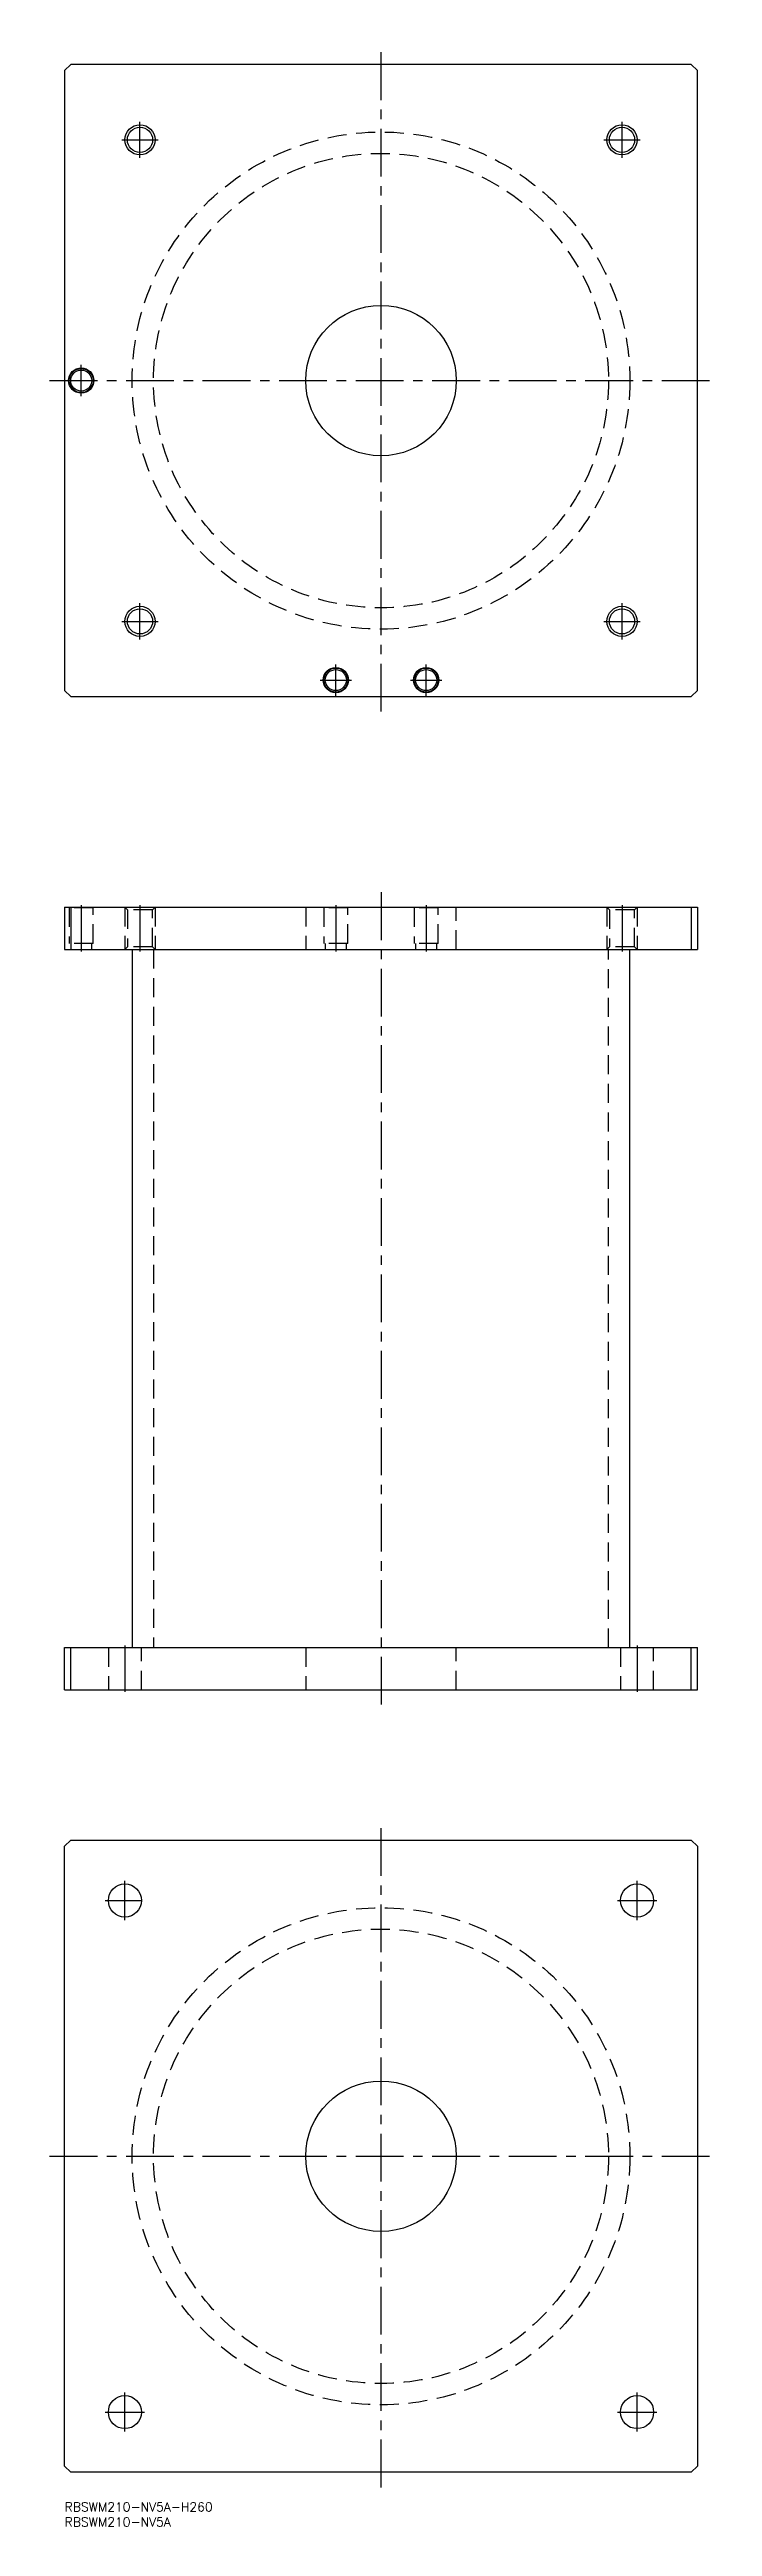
# Model space of a CAD drawing. Extents: x -5 to 215, y -8 to 815.
import ezdxf

# ---------------------------------------------------------------- set-up
doc = ezdxf.new("R2010")
doc.units = 0
doc.header["$LTSCALE"] = 0.5
doc.linetypes.add('CENTER', pattern=[50.8, 31.75, -6.35, 6.35, -6.35])
doc.linetypes.add('DASHED', pattern=[19.05, 12.7, -6.35])
for name, color, linetype in [('MSM_CENTER', 1, 'CENTER'), ('MSM_CONTINUOUS', 7, 'CONTINUOUS'), ('MSM_DASHED', 4, 'DASHED'), ('MSM_NARROW', 5, 'CONTINUOUS'), ('MSM_PART_NUMBER', 7, 'CONTINUOUS')]:
    doc.layers.add(name, color=color, linetype=linetype)
doc.styles.get("Standard").update_dxf_attribs({"font": 'txt.shx', "height": 3, "bigfont": 'bigfont.shx'})

msp = doc.modelspace()

# ---------------------------------------------------------------- linework, layer by layer
at = {"layer": 'MSM_CENTER'}
for p, q in [((105, 595), (105, 815)), ((25, 779), (25, 791)), ((185, 779), (185, 791)), ((19, 785), (31, 785)), ((179, 785), (191, 785)), ((5.5, 699.8), (5.5, 710.2)), ((-5, 705), (215, 705)), ((25, 619), (25, 631)), ((185, 619), (185, 631)), ((19, 625), (31, 625)), ((179, 625), (191, 625)), ((90, 600.3), (90, 610.7)), ((120, 600.3), (120, 610.7)), ((84.8, 605.5), (95.2, 605.5)), ((114.8, 605.5), (125.2, 605.5)), ((105, 535), (105, 265)), ((5.5, 530.7), (5.5, 515.3)), ((25, 530.7), (25, 515.3)), ((90, 530.7), (90, 515.3)), ((120, 530.7), (120, 515.3)), ((185, 530.7), (185, 515.3)), ((20, 284.7), (20, 269.3)), ((190, 284.7), (190, 269.3)), ((105, 5), (105, 225)), ((20, 193.5), (20, 206.5)), ((190, 193.5), (190, 206.5)), ((13.5, 200), (25.775, 200)), ((183.5, 200), (196.5, 200)), ((-5, 115), (215, 115)), ((20, 23.5), (20, 36.5)), ((190, 23.5), (190, 36.5)), ((13.5, 30), (26.5, 30)), ((183.5, 30), (196.5, 30))]:
    msp.add_line(p, q, dxfattribs=at)
at = {"layer": 'MSM_CONTINUOUS'}
for p, q in [((2, 810), (0, 808)), ((0, 808), (0, 602)), ((208, 810), (2, 810)), ((210, 808), (208, 810)), ((210, 602), (210, 808)), ((0, 602), (2, 600)), ((208, 600), (210, 602)), ((2, 600), (208, 600)), ((0, 530), (210, 530)), ((0, 530), (0, 516)), ((2, 530), (2, 516)), ((208, 530), (208, 516)), ((210, 530), (210, 516)), ((0, 516), (210, 516)), ((22.4, 516), (22.4, 284)), ((187.6, 284), (187.6, 516)), ((0, 270), (0, 284)), ((0, 284), (210, 284)), ((2, 270), (2, 284)), ((208, 270), (208, 284)), ((210, 270), (210, 284)), ((0, 270), (210, 270)), ((0, 218), (2, 220)), ((0, 12), (0, 218)), ((2, 220), (208, 220)), ((208, 220), (210, 218)), ((210, 218), (210, 12)), ((2, 10), (0, 12)), ((208, 10), (2, 10)), ((210, 12), (208, 10))]:
    msp.add_line(p, q, dxfattribs=at)
for centre, radius in [((25, 785), 4.188), ((185, 785), 4.188), ((105, 705), 25), ((5.5, 705), 4.2), ((5.5, 705), 4), ((5.5, 705), 3.5), ((25, 625), 4.188), ((185, 625), 4.188), ((90, 605.5), 4.2), ((90, 605.5), 4), ((120, 605.5), 4.2), ((120, 605.5), 4), ((90, 605.5), 3.5), ((120, 605.5), 3.5), ((20, 200), 5.5), ((190, 200), 5.5), ((105, 115), 25), ((20, 30), 5.5), ((190, 30), 5.5)]:
    msp.add_circle(centre, radius, dxfattribs=at)
at = {"layer": 'MSM_DASHED'}
for p, q in [((1.3, 530), (1.5, 529.8)), ((1.5, 529.8), (1.5, 518)), ((9.5, 529.8), (1.5, 529.8)), ((9.5, 529.8), (9.7, 530)), ((9.5, 518), (9.5, 529.8)), ((20, 530), (20.812, 529.188)), ((20, 530), (20, 516)), ((20.812, 529.188), (20.812, 516.812)), ((29.188, 529.188), (20.812, 529.188)), ((29.188, 529.188), (30, 530)), ((29.188, 516.812), (29.188, 529.188)), ((30, 530), (30, 516)), ((80, 530), (80, 516)), ((85.8, 530), (86, 529.8)), ((86, 529.8), (86, 518)), ((94, 529.8), (86, 529.8)), ((94, 529.8), (94.2, 530)), ((94, 518), (94, 529.8)), ((115.8, 530), (116, 529.8)), ((116, 529.8), (116, 518)), ((124, 529.8), (116, 529.8)), ((124, 529.8), (124.2, 530)), ((124, 518), (124, 529.8)), ((130, 516), (130, 530)), ((180, 530), (180.812, 529.188)), ((180, 530), (180, 516)), ((180.812, 529.188), (180.812, 516.812)), ((189.188, 529.188), (180.812, 529.188)), ((189.188, 529.188), (190, 530)), ((189.188, 516.812), (189.188, 529.188)), ((190, 530), (190, 516)), ((9.5, 518), (1.5, 518)), ((9, 516), (9, 518)), ((20.812, 516.812), (20, 516)), ((29.188, 516.812), (20.812, 516.812)), ((30, 516), (29.188, 516.812)), ((29.5, 516), (29.5, 284)), ((94, 518), (86, 518)), ((86.5, 518), (86.5, 516)), ((93.5, 516), (93.5, 518)), ((124, 518), (116, 518)), ((116.5, 518), (116.5, 516)), ((123.5, 516), (123.5, 518)), ((180.812, 516.812), (180, 516)), ((180.5, 284), (180.5, 516)), ((189.188, 516.812), (180.812, 516.812)), ((190, 516), (189.188, 516.812)), ((14.5, 284), (14.5, 270)), ((25.5, 270), (25.5, 284)), ((80, 284), (80, 270)), ((130, 270), (130, 284)), ((184.5, 284), (184.5, 270)), ((195.5, 270), (195.5, 284))]:
    msp.add_line(p, q, dxfattribs=at)
for centre, radius in [((105, 705), 82.6), ((105, 705), 75.5), ((105, 115), 82.6), ((105, 115), 75.5)]:
    msp.add_circle(centre, radius, dxfattribs=at)
at = {"layer": 'MSM_NARROW'}
for centre in [(25, 785), (185, 785), (25, 625), (185, 625)]:
    msp.add_circle(centre, 5, dxfattribs=at)

# ---------------------------------------------------------------- texts
at = {"layer": 'MSM_PART_NUMBER'}
for s, p in [('RBSWM210-NV5A-H260', (0, -3)), ('RBSWM210-NV5A', (0, -8))]:
    msp.add_text(s, height=3, dxfattribs=at).set_placement(p)

doc.saveas('drawing.dxf')
